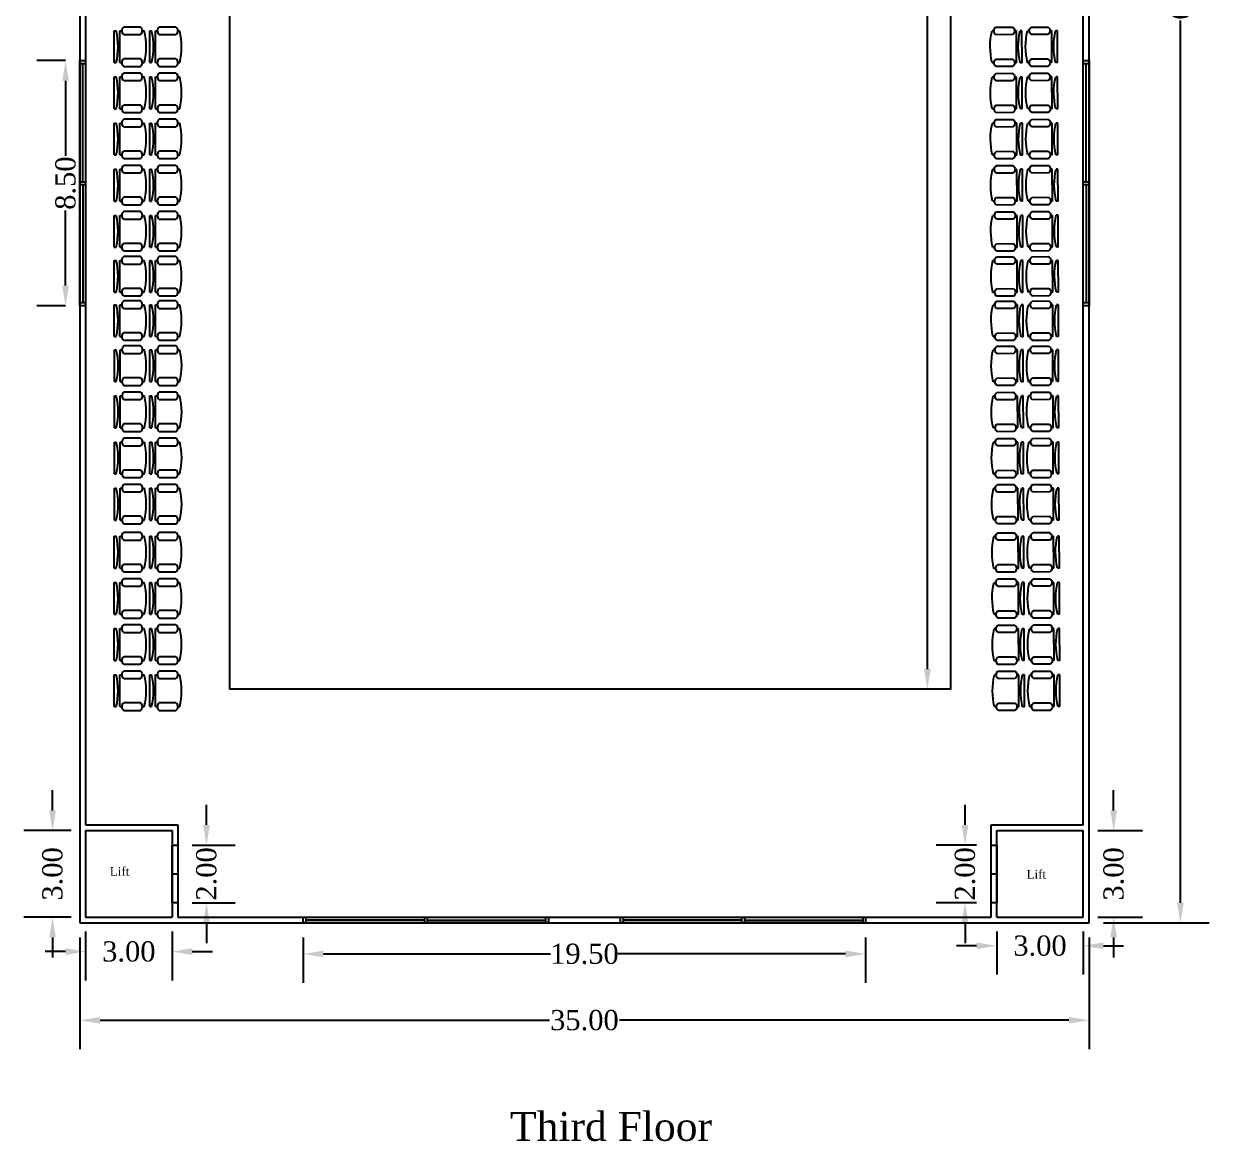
# Model space of a CAD drawing. Header units: metres. Extents: x 31 to 289, y -25 to 127.
# Drawn here: x 205 to 246.11, y -24.91 to 13.84 of the extents above; entities that cross this region are included whole.
import ezdxf

# ---------------------------------------------------------------- set-up
doc = ezdxf.new("R2010")
doc.units = ezdxf.units.M
doc.header["$MEASUREMENT"] = 0
for name, color, linetype in [('courts', 90, 'Continuous'), ('dim', 50, 'Continuous'), ('dw', 160, 'Continuous'), ('txt', 130, 'Continuous')]:
    doc.layers.add(name, color=color, linetype=linetype)
doc.styles.get("Standard").update_dxf_attribs({"font": 'times.ttf', "height": 1})
doc.dimstyles.new('1-1m', dxfattribs={"dimtxt": 0.7, "dimasz": 0.7, "dimexe": 1, "dimexo": 0.5, "dimgap": 0.09, "dimtad": 0, "dimtoh": 1, "dimzin": 0, "dimdsep": 46, "dimtxsty": 'Standard', "dimcen": 0.09, "dimclrd": 2, "dimclrt": 2, "dimadec": 0, "dimazin": 0, "dimtfac": 1, "dimtofl": 0, "dimtmove": 0, "dimatfit": 3, "dimfxl": 1, "dimtolj": 1, "dimtzin": 0, "dimarcsym": 0})

# ---------------------------------------------------------------- blocks, each defined once
blk = doc.blocks.new('w1')
at = {"layer": 'dw'}
for p, q in [((-0.2, 0), (0, 0)), ((-0.2, -8.5), (-0.2, 0)), ((0, 0), (0, -8.5)), ((-0.2, -0.1), (0, -0.1)), ((-0.1, -4.2), (-0.1, -0.1)), ((-0.2, -4.2), (0, -4.2)), ((-0.2, -4.3), (0, -4.3)), ((-0.1, -4.3), (-0.1, -8.4)), ((0, -8.4), (-0.2, -8.4)), ((0, -8.5), (-0.2, -8.5))]:
    blk.add_line(p, q, dxfattribs=at)
blk = doc.blocks.new('*D104')
at = {"layer": 'Defpoints', "color": 0, "transparency": 16777216}
for p in [(238.742, -17.14), (241.742, -17.14), (241.742, -18.132)]:
    blk.add_point(p, dxfattribs=at)
at = {"layer": 'dim', "color": 0, "lineweight": -2, "transparency": 16777216}
for p, q in [((238.742, -17.64), (238.742, -19.132)), ((241.742, -17.64), (241.742, -19.132))]:
    blk.add_line(p, q, dxfattribs=at)
at = {"layer": 'dim', "color": 2, "lineweight": -2, "transparency": 16777216}
for p, q in [((238.042, -18.132), (237.342, -18.132)), ((242.442, -18.132), (243.142, -18.132))]:
    blk.add_line(p, q, dxfattribs=at)
at = {"layer": 'dim', "color": 2, "transparency": 16777216}
for points in [[(238.042, -18.016), (238.042, -18.249), (238.742, -18.132)], [(242.442, -18.016), (242.442, -18.249), (241.742, -18.132)]]:
    blk.add_solid(points, dxfattribs=at)
at = {"layer": 'dim', "color": 2, "transparency": 16777216, "insert": (240.242, -18.132), "char_height": 0.7, "attachment_point": 5}
blk.add_mtext('\\A1;3.00', dxfattribs=at)
blk = doc.blocks.new('*D105')
at = {"layer": 'Defpoints', "color": 0, "transparency": 16777216}
for p in [(241.742, -14.14), (241.742, -17.14), (242.796, -17.14)]:
    blk.add_point(p, dxfattribs=at)
at = {"layer": 'dim', "color": 2, "lineweight": -2, "transparency": 16777216}
for p, q in [((242.796, -13.44), (242.796, -12.74)), ((242.796, -17.84), (242.796, -18.54))]:
    blk.add_line(p, q, dxfattribs=at)
at = {"layer": 'dim', "color": 0, "lineweight": -2, "transparency": 16777216}
for p, q in [((242.242, -14.14), (243.796, -14.14)), ((242.242, -17.14), (243.796, -17.14))]:
    blk.add_line(p, q, dxfattribs=at)
at = {"layer": 'dim', "color": 2, "transparency": 16777216}
for points in [[(242.68, -13.44), (242.913, -13.44), (242.796, -14.14)], [(242.68, -17.84), (242.913, -17.84), (242.796, -17.14)]]:
    blk.add_solid(points, dxfattribs=at)
at = {"layer": 'dim', "color": 2, "transparency": 16777216, "insert": (242.796, -15.64), "char_height": 0.7, "attachment_point": 5, "rotation": 90}
blk.add_mtext('\\A1;3.00', dxfattribs=at)
blk = doc.blocks.new('*D106')
at = {"layer": 'Defpoints', "color": 0, "transparency": 16777216}
for p in [(238.542, -14.64), (237.642, -16.64), (238.542, -16.64)]:
    blk.add_point(p, dxfattribs=at)
at = {"layer": 'dim', "color": 2, "lineweight": -2, "transparency": 16777216}
for p, q in [((237.642, -13.94), (237.642, -13.24)), ((237.642, -17.34), (237.642, -18.04))]:
    blk.add_line(p, q, dxfattribs=at)
at = {"layer": 'dim', "color": 0, "lineweight": -2, "transparency": 16777216}
for p, q in [((238.042, -14.64), (236.642, -14.64)), ((238.042, -16.64), (236.642, -16.64))]:
    blk.add_line(p, q, dxfattribs=at)
at = {"layer": 'dim', "color": 2, "transparency": 16777216}
for points in [[(237.525, -13.94), (237.759, -13.94), (237.642, -14.64)], [(237.525, -17.34), (237.759, -17.34), (237.642, -16.64)]]:
    blk.add_solid(points, dxfattribs=at)
at = {"layer": 'dim', "color": 2, "transparency": 16777216, "insert": (237.642, -15.64), "char_height": 0.7, "attachment_point": 5, "rotation": 90}
blk.add_mtext('\\A1;2.00', dxfattribs=at)
blk = doc.blocks.new('*D95')
at = {"layer": 'Defpoints', "color": 0, "transparency": 16777216}
for p in [(207.142, -14.14), (205.996, -17.14), (207.142, -17.14)]:
    blk.add_point(p, dxfattribs=at)
at = {"layer": 'dim', "color": 2, "lineweight": -2, "transparency": 16777216}
for p, q in [((205.996, -13.44), (205.996, -12.74)), ((205.996, -17.84), (205.996, -18.54))]:
    blk.add_line(p, q, dxfattribs=at)
at = {"layer": 'dim', "color": 0, "lineweight": -2, "transparency": 16777216}
for p, q in [((206.642, -14.14), (204.996, -14.14)), ((206.642, -17.14), (204.996, -17.14))]:
    blk.add_line(p, q, dxfattribs=at)
at = {"layer": 'dim', "color": 2, "transparency": 16777216}
for points in [[(205.879, -13.44), (206.112, -13.44), (205.996, -14.14)], [(205.879, -17.84), (206.112, -17.84), (205.996, -17.14)]]:
    blk.add_solid(points, dxfattribs=at)
at = {"layer": 'dim', "color": 2, "transparency": 16777216, "insert": (205.996, -15.64), "char_height": 0.7, "attachment_point": 5, "rotation": 90}
blk.add_mtext('\\A1;3.00', dxfattribs=at)
blk = doc.blocks.new('*D96')
at = {"layer": 'Defpoints', "color": 0, "transparency": 16777216}
for p in [(207.142, -17.14), (210.142, -17.14), (210.142, -18.334)]:
    blk.add_point(p, dxfattribs=at)
at = {"layer": 'dim', "color": 0, "lineweight": -2, "transparency": 16777216}
for p, q in [((207.142, -17.64), (207.142, -19.334)), ((210.142, -17.64), (210.142, -19.334))]:
    blk.add_line(p, q, dxfattribs=at)
at = {"layer": 'dim', "color": 2, "lineweight": -2, "transparency": 16777216}
for p, q in [((206.442, -18.334), (205.742, -18.334)), ((210.842, -18.334), (211.542, -18.334))]:
    blk.add_line(p, q, dxfattribs=at)
at = {"layer": 'dim', "color": 2, "transparency": 16777216}
for points in [[(206.442, -18.217), (206.442, -18.451), (207.142, -18.334)], [(210.842, -18.217), (210.842, -18.451), (210.142, -18.334)]]:
    blk.add_solid(points, dxfattribs=at)
at = {"layer": 'dim', "color": 2, "transparency": 16777216, "insert": (208.642, -18.334), "char_height": 0.7, "attachment_point": 5}
blk.add_mtext('\\A1;3.00', dxfattribs=at)
blk = doc.blocks.new('*D97')
at = {"layer": 'Defpoints', "color": 0, "transparency": 16777216}
for p in [(210.342, -14.64), (210.342, -16.64), (211.334, -16.64)]:
    blk.add_point(p, dxfattribs=at)
at = {"layer": 'dim', "color": 2, "lineweight": -2, "transparency": 16777216}
for p, q in [((211.334, -13.94), (211.334, -13.24)), ((211.334, -17.34), (211.334, -18.04))]:
    blk.add_line(p, q, dxfattribs=at)
at = {"layer": 'dim', "color": 0, "lineweight": -2, "transparency": 16777216}
for p, q in [((210.842, -14.64), (212.334, -14.64)), ((210.842, -16.64), (212.334, -16.64))]:
    blk.add_line(p, q, dxfattribs=at)
at = {"layer": 'dim', "color": 2, "transparency": 16777216}
for points in [[(211.217, -13.94), (211.45, -13.94), (211.334, -14.64)], [(211.217, -17.34), (211.45, -17.34), (211.334, -16.64)]]:
    blk.add_solid(points, dxfattribs=at)
at = {"layer": 'dim', "color": 2, "transparency": 16777216, "insert": (211.334, -15.64), "char_height": 0.7, "attachment_point": 5, "rotation": 90}
blk.add_mtext('\\A1;2.00', dxfattribs=at)
blk = doc.blocks.new('*D100')
at = {"layer": 'Defpoints', "color": 0, "transparency": 16777216}
for p in [(206.942, 12.56), (206.448, 4.06), (206.942, 4.06)]:
    blk.add_point(p, dxfattribs=at)
at = {"layer": 'dim', "color": 0, "lineweight": -2, "transparency": 16777216}
for p, q in [((206.442, 12.56), (205.448, 12.56)), ((206.442, 4.06), (205.448, 4.06))]:
    blk.add_line(p, q, dxfattribs=at)
at = {"layer": 'dim', "color": 2, "lineweight": -2, "transparency": 16777216}
for p, q in [((206.448, 11.86), (206.448, 9.255)), ((206.448, 4.76), (206.448, 7.365))]:
    blk.add_line(p, q, dxfattribs=at)
at = {"layer": 'dim', "color": 2, "transparency": 16777216}
for points in [[(206.331, 11.86), (206.565, 11.86), (206.448, 12.56)], [(206.331, 4.76), (206.565, 4.76), (206.448, 4.06)]]:
    blk.add_solid(points, dxfattribs=at)
at = {"layer": 'dim', "color": 2, "transparency": 16777216, "insert": (206.448, 8.31), "char_height": 0.7, "attachment_point": 5, "rotation": 90}
blk.add_mtext('\\A1;8.50', dxfattribs=at)
blk = doc.blocks.new('*D101')
at = {"layer": 'Defpoints', "color": 0, "transparency": 16777216}
for p in [(241.942, 47.66), (241.942, -17.34), (245.112, -17.34)]:
    blk.add_point(p, dxfattribs=at)
at = {"layer": 'dim', "color": 0, "lineweight": -2, "transparency": 16777216}
for p, q in [((242.442, 47.66), (246.112, 47.66)), ((242.442, -17.34), (246.112, -17.34))]:
    blk.add_line(p, q, dxfattribs=at)
at = {"layer": 'dim', "color": 2, "lineweight": -2, "transparency": 16777216}
for p, q in [((245.112, 46.96), (245.112, 16.372)), ((245.112, -16.64), (245.112, 13.948))]:
    blk.add_line(p, q, dxfattribs=at)
at = {"layer": 'dim', "color": 2, "transparency": 16777216}
for points in [[(244.996, 46.96), (245.229, 46.96), (245.112, 47.66)], [(244.996, -16.64), (245.229, -16.64), (245.112, -17.34)]]:
    blk.add_solid(points, dxfattribs=at)
at = {"layer": 'dim', "color": 2, "transparency": 16777216, "insert": (245.112, 15.16), "char_height": 0.7, "attachment_point": 5, "rotation": 90}
blk.add_mtext('\\A1;65.00', dxfattribs=at)
blk = doc.blocks.new('*D102')
at = {"layer": 'Defpoints', "color": 0, "transparency": 16777216}
for p in [(206.942, -17.34), (241.942, -17.34), (241.942, -20.715)]:
    blk.add_point(p, dxfattribs=at)
at = {"layer": 'dim', "color": 0, "lineweight": -2, "transparency": 16777216}
for p, q in [((206.942, -17.84), (206.942, -21.715)), ((241.942, -17.84), (241.942, -21.715))]:
    blk.add_line(p, q, dxfattribs=at)
at = {"layer": 'dim', "color": 2, "lineweight": -2, "transparency": 16777216}
for p, q in [((207.642, -20.715), (223.228, -20.715)), ((241.242, -20.715), (225.655, -20.715))]:
    blk.add_line(p, q, dxfattribs=at)
at = {"layer": 'dim', "color": 2, "transparency": 16777216}
for points in [[(207.642, -20.598), (207.642, -20.831), (206.942, -20.715)], [(241.242, -20.598), (241.242, -20.831), (241.942, -20.715)]]:
    blk.add_solid(points, dxfattribs=at)
at = {"layer": 'dim', "color": 2, "transparency": 16777216, "insert": (224.442, -20.715), "char_height": 0.7, "attachment_point": 5}
blk.add_mtext('\\A1;35.00', dxfattribs=at)
blk = doc.blocks.new('*D108')
at = {"layer": 'Defpoints', "color": 0, "transparency": 16777216}
for p in [(214.692, -17.34), (234.192, -17.34), (234.192, -18.414)]:
    blk.add_point(p, dxfattribs=at)
at = {"layer": 'dim', "color": 0, "lineweight": -2, "transparency": 16777216}
for p, q in [((214.692, -17.84), (214.692, -19.414)), ((234.192, -17.84), (234.192, -19.414))]:
    blk.add_line(p, q, dxfattribs=at)
at = {"layer": 'dim', "color": 2, "lineweight": -2, "transparency": 16777216}
for p, q in [((215.392, -18.414), (223.268, -18.414)), ((233.492, -18.414), (225.615, -18.414))]:
    blk.add_line(p, q, dxfattribs=at)
at = {"layer": 'dim', "color": 2, "transparency": 16777216}
for points in [[(215.392, -18.297), (215.392, -18.531), (214.692, -18.414)], [(233.492, -18.297), (233.492, -18.531), (234.192, -18.414)]]:
    blk.add_solid(points, dxfattribs=at)
at = {"layer": 'dim', "color": 2, "transparency": 16777216, "insert": (224.442, -18.414), "char_height": 0.7, "attachment_point": 5}
blk.add_mtext('\\A1;19.50', dxfattribs=at)
blk = doc.blocks.new('Chair - Desk')
at = {"linetype": 'Continuous'}
for p, q in [((-8.5, 0), (-8.5, -1)), ((-8.5, 0), (8.5, 0)), ((8.5, 0), (8.5, -1)), ((-10.5, -5), (-10.5, -14)), ((-8.5, -3), (-8.5, -4)), ((-8.5, -3), (8.5, -3)), ((-6.5, -14), (-6.5, -5)), ((-2, -3), (-2, -1.9355)), ((2, -1.9576), (2, -3)), ((6.5, -5), (6.5, -14)), ((8.5, -3), (8.5, -4)), ((10.5, -14), (10.5, -5)), ((-8.5, -15), (-8.5, -16)), ((8.5, -15), (8.5, -16))]:
    blk.add_line(p, q, dxfattribs=at)
for centre, radius, start, end in [((-8.5, -6.5), 2.5, 36.8699, 143.1301), ((0, 34.625), 36.625, 256.5803, 283.4197), ((8.5, -6.5), 2.5, 36.8699, 143.1301), ((-8.5, -12.5), 2.5, 216.8699, 323.1301), ((0, 19.625), 36.625, 256.5803, 283.4197), ((8.5, -12.5), 2.5, 216.8699, 323.1301)]:
    blk.add_arc(centre, radius, start, end, dxfattribs=at)
blk = doc.blocks.new('*D157')
at = {"layer": 'Defpoints', "color": 0, "transparency": 16777216}
for p in [(237.142, 40.76), (236.336, -9.24), (237.142, -9.24)]:
    blk.add_point(p, dxfattribs=at)
at = {"layer": 'dim', "color": 0, "lineweight": -2, "transparency": 16777216}
for p, q in [((236.642, 40.76), (235.336, 40.76)), ((236.642, -9.24), (235.336, -9.24))]:
    blk.add_line(p, q, dxfattribs=at)
at = {"layer": 'dim', "color": 2, "lineweight": -2, "transparency": 16777216}
for p, q in [((236.336, 40.06), (236.336, 16.97)), ((236.336, -8.54), (236.336, 14.55))]:
    blk.add_line(p, q, dxfattribs=at)
at = {"layer": 'dim', "color": 2, "transparency": 16777216}
for points in [[(236.219, 40.06), (236.452, 40.06), (236.336, 40.76)], [(236.219, -8.54), (236.452, -8.54), (236.336, -9.24)]]:
    blk.add_solid(points, dxfattribs=at)
at = {"layer": 'dim', "color": 2, "transparency": 16777216, "insert": (236.336, 15.76), "char_height": 0.7, "attachment_point": 5, "rotation": 90}
blk.add_mtext('\\A1;50.00', dxfattribs=at)

msp = doc.modelspace()

# ---------------------------------------------------------------- linework, layer by layer
for p, q in [((206.942, 47.66), (206.942, -17.34)), ((241.942, -17.34), (241.942, 47.66)), ((207.142, 44.26), (207.142, -13.94)), ((241.742, -13.94), (241.742, 44.26)), ((207.142, -13.94), (210.342, -13.94)), ((210.342, -13.94), (210.342, -14.14)), ((238.542, -13.94), (241.742, -13.94)), ((238.542, -17.14), (238.542, -13.94)), ((207.142, -14.14), (207.142, -17.14)), ((207.142, -14.14), (210.142, -14.14)), ((210.142, -14.14), (210.142, -17.14)), ((210.342, -14.14), (210.342, -17.14)), ((238.742, -14.14), (241.742, -14.14)), ((238.742, -17.14), (238.742, -14.14)), ((241.742, -17.14), (241.742, -14.14)), ((207.142, -17.14), (210.142, -17.14)), ((210.342, -17.14), (238.542, -17.14)), ((210.342, -17.14), (238.542, -17.14)), ((238.742, -17.14), (241.742, -17.14)), ((238.742, -17.14), (241.742, -17.14)), ((206.942, -17.34), (241.942, -17.34))]:
    msp.add_line(p, q)
at = {"layer": 'courts'}
msp.add_lwpolyline([(212.142, 40.76), (237.142, 40.76), (237.142, -9.24), (212.142, -9.24)], close=True, dxfattribs=at)
at = {"layer": 'dw'}
for p, q in [((210.142, -16.64), (210.142, -14.64)), ((210.142, -14.64), (210.342, -14.64)), ((210.342, -14.64), (210.342, -16.64)), ((238.542, -16.64), (238.542, -14.64)), ((238.542, -14.64), (238.742, -14.64)), ((238.742, -14.64), (238.742, -16.64)), ((210.142, -15.64), (210.342, -15.64)), ((238.542, -15.64), (238.742, -15.64)), ((210.342, -16.64), (210.142, -16.64)), ((238.742, -16.64), (238.542, -16.64))]:
    msp.add_line(p, q, dxfattribs=at)

# ---------------------------------------------------------------- block references
at = {"yscale": 0.06498415201484763, "zscale": 0.06498415201484763}
for p, xscale, rotation in [((208.138, 13.041), 0.06498415201484763, 89.99999999999997), ((209.366, 13.041), 0.06498415201484763, 89.99999999999997), ((239.619, 13.037), -0.06498415201484763, 270.2105473913689), ((240.847, 13.042), -0.06498415201484763, 270.2105473913689), ((208.138, 11.441), 0.06498415201484763, 89.99999999999997), ((209.366, 11.441), 0.06498415201484763, 89.99999999999997), ((239.625, 11.437), -0.06498415201484763, 270.2105473913689), ((240.853, 11.442), -0.06498415201484763, 270.2105473913689), ((208.138, 9.841), 0.06498415201484763, 89.99999999999997), ((209.366, 9.841), 0.06498415201484763, 89.99999999999997), ((239.631, 9.837), -0.06498415201484763, 270.2105473913689), ((240.859, 9.842), -0.06498415201484763, 270.2105473913689), ((208.138, 8.241), 0.06498415201484763, 89.99999999999997), ((209.366, 8.241), 0.06498415201484763, 89.99999999999997), ((239.637, 8.237), -0.06498415201484763, 270.2105473913689), ((240.865, 8.242), -0.06498415201484763, 270.2105473913689), ((208.138, 6.641), 0.06498415201484763, 89.99999999999997), ((209.366, 6.641), 0.06498415201484763, 89.99999999999997), ((239.643, 6.637), -0.06498415201484763, 270.2105473913689), ((240.871, 6.642), -0.06498415201484763, 270.2105473913689), ((208.138, 5.081), 0.06498415201484763, 89.99999999999997), ((209.366, 5.081), 0.06498415201484763, 89.99999999999997), ((239.648, 5.076), -0.06498415201484763, 270.2105473913689), ((240.876, 5.081), -0.06498415201484763, 270.2105473913689), ((208.138, 3.543), 0.06498415201484763, 89.99999999999997), ((209.366, 3.543), 0.06498415201484763, 89.99999999999997), ((239.654, 3.539), -0.06498415201484763, 270.2105473913689), ((240.882, 3.543), -0.06498415201484763, 270.2105473913689), ((208.142, 1.982), 0.06498415201484763, 89.99999999999997), ((209.37, 1.982), 0.06498415201484763, 89.99999999999997), ((239.656, 1.978), -0.06498415201484763, 270.2105473913689), ((240.884, 1.982), -0.06498415201484763, 270.2105473913689), ((208.142, 0.382), 0.06498415201484763, 89.99999999999997), ((209.37, 0.382), 0.06498415201484763, 89.99999999999997), ((239.662, 0.378), -0.06498415201484763, 270.2105473913689), ((240.89, 0.382), -0.06498415201484763, 270.2105473913689), ((208.142, -1.218), 0.06498415201484763, 89.99999999999997), ((209.37, -1.218), 0.06498415201484763, 89.99999999999997), ((239.668, -1.222), -0.06498415201484763, 270.2105473913689), ((240.896, -1.218), -0.06498415201484763, 270.2105473913689), ((208.142, -2.818), 0.06498415201484763, 89.99999999999997), ((209.37, -2.818), 0.06498415201484763, 89.99999999999997), ((239.674, -2.822), -0.06498415201484763, 270.2105473913689), ((240.902, -2.818), -0.06498415201484763, 270.2105473913689), ((208.138, -4.487), 0.06498415201484763, 89.99999999999997), ((209.366, -4.487), 0.06498415201484763, 89.99999999999997), ((239.683, -4.492), -0.06498415201484763, 270.2105473913689), ((240.911, -4.487), -0.06498415201484763, 270.2105473913689), ((208.138, -6.087), 0.06498415201484763, 89.99999999999997), ((209.366, -6.087), 0.06498415201484763, 89.99999999999997), ((239.689, -6.092), -0.06498415201484763, 270.2105473913689), ((240.917, -6.087), -0.06498415201484763, 270.2105473913689), ((208.138, -7.687), 0.06498415201484763, 89.99999999999997), ((209.366, -7.687), 0.06498415201484763, 89.99999999999997), ((239.695, -7.691), -0.06498415201484763, 270.2105473913689), ((240.923, -7.687), -0.06498415201484763, 270.2105473913689), ((208.138, -9.287), 0.06498415201484763, 89.99999999999997), ((209.366, -9.287), 0.06498415201484763, 89.99999999999997), ((239.701, -9.291), -0.06498415201484763, 270.2105473913689), ((240.929, -9.287), -0.06498415201484763, 270.2105473913689)]:
    msp.add_blockref('Chair - Desk', p, dxfattribs=dict(at, xscale=xscale, rotation=rotation))
at = {"layer": 'dw'}
for p in [(207.142, 12.56), (241.942, 12.56)]:
    msp.add_blockref('w1', p, dxfattribs=at)
at = {"layer": 'dw', "rotation": 270}
for p in [(223.192, -17.34), (234.192, -17.34)]:
    msp.add_blockref('w1', p, dxfattribs=at)

# ---------------------------------------------------------------- texts
at = {"layer": 'txt', "attachment_point": 1}
for s, width, heights, insert, char_height in [('Lift', 5.06334, [1.244], (207.981, -15.402), 0.3), ('Lift', 5.06334, [1.244], (239.774, -15.505), 0.3), ('Third Floor', 8.20046, [1.287], (221.861, -23.895), 1)]:
    msp.add_mtext_dynamic_manual_height_columns(s, width=width, gutter_width=1, heights=heights, dxfattribs=dict(at, insert=insert, char_height=char_height))

# ---------------------------------------------------------------- dimensions: what is measured, and where the dimension line sits
at = {"layer": 'dim'}
for p1, p2, distance, picture, middle in [((241.942, 47.66), (241.942, -17.34), 3.171, '*D101', (245.112, 15.16)), ((206.942, 12.56), (206.942, 4.06), -0.494, '*D100', (206.448, 8.31)), ((207.142, -14.14), (207.142, -17.14), -1.146, '*D95', (205.996, -15.64)), ((241.742, -14.14), (241.742, -17.14), 1.055, '*D105', (242.796, -15.64)), ((210.342, -14.64), (210.342, -16.64), 0.992, '*D97', (211.334, -15.64)), ((238.542, -14.64), (238.542, -16.64), -0.9, '*D106', (237.642, -15.64)), ((207.142, -17.14), (210.142, -17.14), -1.194, '*D96', (208.642, -18.334)), ((238.742, -17.14), (241.742, -17.14), -0.992, '*D104', (240.242, -18.132)), ((206.942, -17.34), (241.942, -17.34), -3.375, '*D102', (224.442, -20.715)), ((214.692, -17.34), (234.192, -17.34), -1.074, '*D108', (224.442, -18.414))]:
    dim = msp.add_aligned_dim(p1=p1, p2=p2, distance=distance, dimstyle='1-1m', dxfattribs=at)
    dim.commit()
    dim.dimension.update_dxf_attribs({"geometry": picture, "text_midpoint": middle})
dim = msp.add_linear_dim(base=(236.336, -9.24), p1=(237.142, 40.76), p2=(237.142, -9.24), angle=90, dimstyle='1-1m', dxfattribs=at)
dim.commit()
dim.dimension.update_dxf_attribs({"geometry": '*D157', "text_midpoint": (236.336, 15.76)})

doc.saveas('drawing.dxf')
